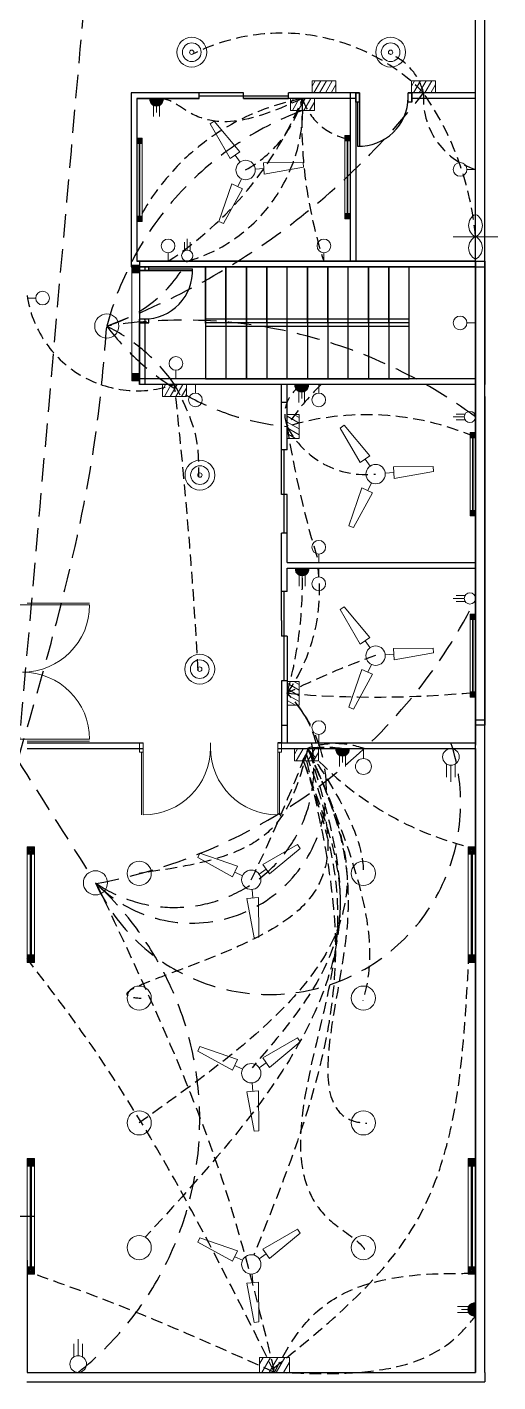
# Model space of a CAD drawing. Header units: inches. Extents: x 35258 to 134537, y 25067 to 83300.
# Drawn here: x 69248 to 69500, y 37307 to 38033 of the extents above; entities that cross this region are included whole.
import ezdxf

# ---------------------------------------------------------------- set-up
doc = ezdxf.new("R2010")
doc.units = ezdxf.units.IN
doc.header["$LTSCALE"] = 5
doc.header["$MEASUREMENT"] = 0
doc.linetypes.add('HIDDEN', pattern=[0.375, 0.25, -0.125])
for name, color, linetype in [('belkuni', 7, 'Continuous'), ('DB WIRE', 2, 'Continuous'), ('door', 60, 'Continuous'), ('SB wires', 1, 'Continuous')]:
    doc.layers.add(name, color=color, linetype=linetype)
for name, color, linetype, lineweight in [('E. Fixture', 6, 'Continuous', 20), ('G-FIX', 4, 'Continuous', 9), ('HATCH', 251, 'Continuous', 5)]:
    doc.layers.add(name, color=color, linetype=linetype, lineweight=lineweight)

# ---------------------------------------------------------------- blocks, each defined once
blk = doc.blocks.new('S')
at = {"layer": 'E. Fixture'}
for p, q in [((27102.47, -3564.52), (27101.37, -3580.67)), ((27104.44, -3564.49), (27102.47, -3564.52)), ((27104.44, -3564.49), (27106.12, -3580.63)), ((27106.12, -3580.63), (27101.37, -3580.67)), ((27103.45, -3584.14), (27103.45, -3580.66)), ((27082.54, -3599.02), (27095.82, -3589.69)), ((27095.82, -3589.69), (27098.17, -3593.81)), ((27100.04, -3590.05), (27097.02, -3591.79)), ((27106.86, -3590.05), (27109.88, -3591.79)), ((27111.08, -3589.69), (27108.73, -3593.81)), ((27124.36, -3599.02), (27111.08, -3589.69)), ((27083.52, -3600.72), (27098.17, -3593.81)), ((27123.38, -3600.72), (27108.73, -3593.81)), ((27082.54, -3599.02), (27083.52, -3600.72)), ((27124.36, -3599.02), (27123.38, -3600.72))]:
    blk.add_line(p, q, dxfattribs=at)
blk.add_circle((27103.45, -3588.08), 3.94, dxfattribs=at)
blk = doc.blocks.new('oo')
at = {"layer": 'E. Fixture', "lineweight": 15}
for p, q in [((755.23, 589.1), (809.18, 589.1)), ((755.23, 589.03), (809.18, 589.03)), ((755.23, 588.97), (809.18, 588.97)), ((755.23, 588.9), (809.18, 588.9)), ((755.23, 588.77), (809.18, 588.77)), ((755.23, 588.63), (809.18, 588.63)), ((755.23, 588.57), (809.18, 588.57)), ((755.23, 588.5), (809.18, 588.5)), ((755.23, 588.43), (809.18, 588.43)), ((755.23, 588.43), (809.18, 588.43))]:
    blk.add_line(p, q, dxfattribs=at)
at = {"layer": 'E. Fixture', "color": 5, "lineweight": 15}
blk.add_lwpolyline([(751.23, 590.77), (813.18, 590.77), (813.18, 586.76), (751.23, 586.76), (751.23, 590.77)], dxfattribs=at)
at = {"layer": 'HATCH', "lineweight": 15}
for points in [[(751.23, 590.77), (755.23, 590.77), (755.23, 586.76), (751.23, 586.76)], [(751.56, 590.43), (754.89, 590.43), (754.89, 587.1), (751.56, 587.1)], [(751.89, 590.1), (754.56, 590.1), (754.56, 587.43), (751.89, 587.43)], [(752.23, 589.77), (754.23, 589.77), (754.23, 587.76), (752.23, 587.76)], [(752.56, 589.43), (753.89, 589.43), (753.89, 588.1), (752.56, 588.1)], [(752.89, 589.1), (753.56, 589.1), (753.56, 588.43), (752.89, 588.43)], [(813.18, 590.77), (809.18, 590.77), (809.18, 586.76), (813.18, 586.76)], [(812.85, 590.43), (809.51, 590.43), (809.51, 587.1), (812.85, 587.1)], [(812.52, 590.1), (809.85, 590.1), (809.85, 587.43), (812.52, 587.43)], [(812.18, 589.77), (810.18, 589.77), (810.18, 587.76), (812.18, 587.76)], [(811.85, 589.43), (810.52, 589.43), (810.52, 588.1), (811.85, 588.1)], [(811.52, 589.1), (810.85, 589.1), (810.85, 588.43), (811.52, 588.43)]]:
    blk.add_lwpolyline(points, close=True, dxfattribs=at)
blk = doc.blocks.new('05')
at = {"layer": 'E. Fixture'}
blk.add_hatch(color=256, dxfattribs=at).paths.add_polyline_path([(27124.32, -3822.56), (27124.32, -3814.56, 1.138442)])
for p, q in [((27124.32, -3822.56), (27124.32, -3814.56)), ((27122.65, -3816.83), (27113.67, -3816.83)), ((27122.65, -3820.28), (27113.67, -3820.28)), ((27122.65, -3818.56), (27115.97, -3818.56))]:
    blk.add_line(p, q, dxfattribs=at)
blk.add_arc((27123.8, -3818.56), 4.03, 82.59172, 277.40828, dxfattribs=at)
blk = doc.blocks.new('14')
at = {"layer": 'E. Fixture'}
for p, q in [((26233.99, -3909.11), (26233.99, -3891.11)), ((26224.99, -3900.11), (26242.99, -3900.11))]:
    blk.add_line(p, q, dxfattribs=at)
for centre, start, end in [((26229.49, -3902.36), 26.564, 153.436), ((26238.49, -3902.36), 26.564, 153.436), ((26229.49, -3897.86), 206.564, 333.436), ((26238.49, -3897.86), 206.564, 333.436)]:
    blk.add_arc(centre, 5.03, start, end, dxfattribs=at)
blk = doc.blocks.new('L4')
at = {"layer": 'E. Fixture'}
for radius in [8, 8, 5, 1.17]:
    blk.add_circle((39232.56, 28184.17), radius, dxfattribs=at)

msp = doc.modelspace()

# ---------------------------------------------------------------- hatches: boundary and pattern name
at = {"layer": 'E. Fixture', "lineweight": 5}
h = msp.add_hatch(dxfattribs=at)
h.set_pattern_fill('ANSI31', color=256, scale=21.33513, angle=15, style=0)
h.set_pattern_definition([(60, (12735.0463, 43948.6333), (-2.30959554, 1.3334456), [])])
h.paths.add_polyline_path([(69400.29, 37998), (69413.09, 37998), (69413.09, 38004.4), (69400.29, 38004.4)])
h = msp.add_hatch(dxfattribs=at)
h.set_pattern_fill('ANSI31', color=256, scale=21.33513, angle=15, style=0)
h.set_pattern_definition([(60, (12788.403, 43948.6333), (-2.30959554, 1.3334456), [])])
h.paths.add_polyline_path([(69453.64, 37998), (69466.45, 37998), (69466.45, 38004.4), (69453.64, 38004.4)])
h = msp.add_hatch(dxfattribs=at)
h.set_pattern_fill('ANSI31', color=256, scale=21.33513, angle=15, style=0)
h.set_pattern_definition([(60, (12723.5432, 43939.177), (-2.30959554, 1.3334456), [])])
h.paths.add_polyline_path([(69388.78, 37988.54), (69401.59, 37988.54), (69401.59, 37994.94), (69388.78, 37994.94)])
h = msp.add_hatch(dxfattribs=at)
h.set_pattern_fill('ANSI31', color=256, scale=21.33513, angle=15, style=0)
h.set_pattern_definition([(60, (12654.9865, 43786.0285), (-2.30959554, 1.3334456), [])])
h.paths.add_polyline_path([(69320.23, 37835.4), (69333.03, 37835.4), (69333.03, 37841.8), (69320.23, 37841.8)])
h = msp.add_hatch(dxfattribs=at)
h.set_pattern_fill('ANSI31', color=256, scale=21.33513, angle=-75, style=0)
h.set_pattern_definition([(330, (75337.5577, 94490.9604), (1.3334456, 2.30959554), [])])
h.paths.add_polyline_path([(69386.93, 37825.72), (69386.93, 37812.92), (69393.33, 37812.92), (69393.33, 37825.72)])
h = msp.add_hatch(dxfattribs=at)
h.set_pattern_fill('ANSI31', color=256, scale=21.33513, angle=-75, style=0)
h.set_pattern_definition([(330, (75337.5577, 94347.9736), (1.3334456, 2.30959554), [])])
h.paths.add_polyline_path([(69386.93, 37682.73), (69386.93, 37669.93), (69393.33, 37669.93), (69393.33, 37682.73)])
h = msp.add_hatch(dxfattribs=at)
h.set_pattern_fill('ANSI31', color=256, scale=21.33513, angle=15, style=0)
h.set_pattern_definition([(60, (12725.6334, 43590.7967), (-2.30959554, 1.3334456), [])])
h.paths.add_polyline_path([(69390.87, 37640.16), (69403.68, 37640.16), (69403.68, 37646.56), (69390.87, 37646.56)])
h = msp.add_hatch(dxfattribs=at)
h.set_pattern_fill('ANSI31', color=256, scale=26.668912, angle=15, style=0)
h.set_pattern_definition([(60, (-1459.3537, 44750.774), (-2.88699442, 1.666807), [])])
h.paths.add_polyline_path([(69372.2, 37312.48), (69388.2, 37312.48), (69388.2, 37320.48), (69372.2, 37320.48)])

# ---------------------------------------------------------------- linework, layer by layer
for p, q in [((69487.84, 37912.48), (69487.84, 38212.47)), ((69492.84, 37912.48), (69492.84, 38212.47)), ((69487.84, 37912.48), (69487.84, 38199.17)), ((69363.57, 37998), (69303.43, 37998)), ((69303.43, 37998), (69303.43, 37904.8)), ((69363.57, 37998), (69303.43, 37998)), ((69303.43, 37998), (69303.43, 37904.8)), ((69339.85, 37995), (69306.43, 37995)), ((69306.43, 37995), (69306.43, 37907.8)), ((69339.85, 37995), (69306.43, 37995)), ((69306.43, 37995), (69339.85, 37995)), ((69339.85, 37995), (69306.43, 37995)), ((69306.43, 37995), (69306.43, 37907.8)), ((69339.85, 37995), (69306.43, 37995)), ((69306.43, 37995), (69339.85, 37995)), ((69339.85, 37995), (69339.85, 37998)), ((69339.85, 37995), (69339.85, 37998)), ((69339.85, 37996.5), (69363.57, 37996.5)), ((69339.85, 37996.5), (69363.57, 37996.5)), ((69363.57, 37995), (69363.57, 37998)), ((69363.57, 37995), (69363.57, 37998)), ((69363.57, 37996.5), (69387.66, 37996.5)), ((69363.57, 37996.5), (69387.66, 37996.5)), ((69423.71, 37995), (69363.57, 37995)), ((69420.71, 37995), (69363.57, 37995)), ((69363.57, 37995), (69387.66, 37995)), ((69387.66, 37995), (69363.57, 37995)), ((69423.71, 37995), (69363.57, 37995)), ((69420.71, 37995), (69363.57, 37995)), ((69363.57, 37995), (69387.66, 37995)), ((69387.66, 37995), (69363.57, 37995)), ((69425.71, 37998), (69387.66, 37998)), ((69387.66, 37995), (69387.66, 37998)), ((69425.71, 37998), (69387.66, 37998)), ((69387.66, 37995), (69387.66, 37998)), ((69420.71, 37998), (69420.71, 37907.8)), ((69420.71, 37998), (69420.71, 37907.8)), ((69423.71, 37998), (69423.71, 37907.8)), ((69423.71, 37998), (69423.71, 37907.8)), ((69487.84, 37998), (69451.71, 37998)), ((69487.84, 37998), (69451.71, 37998)), ((69451.71, 37995), (69451.71, 37995)), ((69451.71, 37995), (69451.71, 37995)), ((69487.84, 37995), (69453.71, 37995)), ((69487.84, 37995), (69453.71, 37995)), ((69420.71, 37907.8), (69306.43, 37907.8)), ((69306.43, 37907.8), (69492.84, 37907.8)), ((69420.71, 37907.8), (69306.43, 37907.8)), ((69307.84, 37907.8), (69307.84, 37841.8)), ((69307.84, 37907.8), (69487.84, 37907.8)), ((69487.84, 37907.8), (69392.46, 37907.8)), ((69423.71, 37907.8), (69487.84, 37907.8)), ((69487.84, 37752.79), (69487.84, 37912.48)), ((69487.84, 37907.8), (69492.84, 37907.8)), ((69487.84, 37907.8), (69487.84, 37841.8)), ((69487.84, 37907.8), (69492.84, 37907.8)), ((69492.84, 37312.48), (69492.84, 37912.48)), ((69492.84, 37907.8), (69492.84, 37904.8)), ((69303.43, 37904.8), (69387.48, 37904.8)), ((69392.64, 37904.8), (69303.43, 37904.8)), ((69392.64, 37904.8), (69303.43, 37904.8)), ((69303.43, 37904.8), (69492.84, 37904.8)), ((69303.43, 37904.8), (69387.48, 37904.8)), ((69392.64, 37904.8), (69303.43, 37904.8)), ((69392.64, 37904.8), (69303.43, 37904.8)), ((69307.84, 37904.8), (69487.84, 37904.8)), ((69307.84, 37902.8), (69307.84, 37904.8)), ((69307.84, 37904.8), (69307.84, 37902.8)), ((69307.84, 37904.8), (69307.84, 37902.8)), ((69310.84, 37902.8), (69310.84, 37904.8)), ((69452.39, 37904.8), (69343.3, 37904.8)), ((69343.3, 37904.8), (69343.3, 37844.8)), ((69343.3, 37874.8), (69343.3, 37904.8)), ((69343.3, 37904.8), (69343.3, 37844.8)), ((69354.21, 37874.8), (69354.21, 37904.8)), ((69354.21, 37904.8), (69354.21, 37844.8)), ((69365.12, 37874.8), (69365.12, 37904.8)), ((69365.12, 37904.8), (69365.12, 37844.8)), ((69365.12, 37844.8), (69365.12, 37904.8)), ((69376.03, 37874.8), (69376.03, 37904.8)), ((69376.03, 37904.8), (69376.03, 37844.8)), ((69386.94, 37844.8), (69386.94, 37904.8)), ((69487.84, 37904.8), (69392.64, 37904.8)), ((69487.54, 37904.8), (69394.46, 37904.8)), ((69394.46, 37904.8), (69487.54, 37904.8)), ((69420.71, 37904.8), (69395.64, 37904.8)), ((69397.84, 37874.8), (69397.84, 37904.8)), ((69397.84, 37904.8), (69397.84, 37844.8)), ((69408.75, 37874.8), (69408.75, 37904.8)), ((69408.75, 37904.8), (69408.75, 37844.8)), ((69419.66, 37844.8), (69419.66, 37904.8)), ((69420.71, 37904.8), (69487.84, 37904.8)), ((69430.57, 37874.8), (69430.57, 37904.8)), ((69430.57, 37904.8), (69430.57, 37844.8)), ((69441.48, 37874.8), (69441.48, 37904.8)), ((69441.48, 37904.8), (69441.48, 37844.8)), ((69452.39, 37844.8), (69452.39, 37904.8)), ((69487.84, 37904.8), (69492.84, 37904.8)), ((69487.84, 37904.8), (69492.84, 37904.8)), ((69492.84, 37904.8), (69492.84, 37841.8)), ((69343.3, 37874.8), (69343.3, 37885.7)), ((69343.3, 37874.8), (69343.3, 37884.73)), ((69354.21, 37874.8), (69354.21, 37885.08)), ((69354.21, 37874.8), (69354.21, 37884.73)), ((69365.12, 37874.8), (69365.12, 37885.7)), ((69365.12, 37874.8), (69365.12, 37885.08)), ((69365.12, 37874.8), (69365.12, 37884.73)), ((69376.03, 37874.8), (69376.03, 37885.08)), ((69376.03, 37874.8), (69376.03, 37884.73)), ((69386.94, 37874.8), (69386.94, 37885.08)), ((69386.94, 37874.8), (69386.94, 37884.73)), ((69397.84, 37874.8), (69397.84, 37885.7)), ((69397.84, 37874.8), (69397.84, 37884.73)), ((69408.75, 37874.8), (69408.75, 37885.08)), ((69408.75, 37874.8), (69408.75, 37884.73)), ((69419.66, 37874.8), (69419.66, 37885.26)), ((69419.66, 37874.8), (69419.66, 37885.08)), ((69430.57, 37874.8), (69430.57, 37885.7)), ((69441.48, 37874.8), (69441.48, 37885.08)), ((69452.39, 37874.8), (69452.39, 37885.08)), ((69307.84, 37841.8), (69307.84, 37876.8)), ((69307.84, 37844.73), (69307.84, 37874.65)), ((69307.84, 37874.65), (69307.84, 37859.69)), ((69307.84, 37874.65), (69307.84, 37841.8)), ((69307.84, 37844.73), (69307.84, 37874.65)), ((69307.84, 37874.65), (69307.84, 37859.69)), ((69310.84, 37841.8), (69310.84, 37876.8)), ((69310.84, 37876.8), (69310.84, 37876.8)), ((69310.84, 37876.8), (69310.84, 37876.8)), ((69310.84, 37876.8), (69310.84, 37876.8)), ((69452.39, 37876.8), (69343.3, 37876.8)), ((69452.39, 37874.8), (69343.3, 37874.8)), ((69452.39, 37874.8), (69343.3, 37874.8)), ((69452.39, 37872.8), (69343.3, 37872.8)), ((69365.12, 37874.8), (69365.12, 37874.8)), ((69386.94, 37874.8), (69386.94, 37874.8)), ((69419.66, 37874.8), (69419.66, 37874.8)), ((69452.39, 37874.8), (69452.39, 37874.8)), ((69487.84, 37844.8), (69307.84, 37844.8)), ((69307.84, 37841.8), (69307.84, 37844.73)), ((69487.84, 37841.8), (69307.84, 37841.8)), ((69343.3, 37844.8), (69452.39, 37844.8)), ((69365.12, 37844.8), (69365.12, 37844.8)), ((69370.22, 37844.8), (69370.22, 37844.8)), ((69383.93, 37832.32), (69383.93, 37841.8)), ((69386.93, 37832.32), (69386.93, 37841.8)), ((69487.84, 37841.8), (69487.84, 37745.75)), ((69487.84, 37835.32), (69487.84, 37832.32)), ((69492.84, 37835.32), (69492.84, 37659.18)), ((69383.93, 37806.82), (69383.93, 37832.32)), ((69383.93, 37832.32), (69386.93, 37832.32)), ((69386.93, 37806.82), (69386.93, 37832.32)), ((69487.84, 37832.32), (69487.84, 37659.18)), ((69386.93, 37806.82), (69386.93, 37819.32)), ((69487.84, 37746.32), (69487.84, 37819.32)), ((69383.93, 37782.82), (69383.93, 37806.82)), ((69386.93, 37806.82), (69383.93, 37806.82)), ((69386.93, 37806.82), (69383.93, 37806.82)), ((69385.43, 37782.82), (69385.43, 37806.82)), ((69386.93, 37782.82), (69383.93, 37782.82)), ((69385.43, 37762.08), (69385.43, 37782.82)), ((69386.93, 37746.32), (69386.93, 37782.82)), ((69383.93, 37715.32), (69383.93, 37762.08)), ((69386.93, 37762.08), (69383.93, 37762.08)), ((69386.93, 37746.32), (69487.84, 37746.32)), ((69487.84, 37312.48), (69487.84, 37752.79)), ((69386.93, 37730.96), (69386.93, 37743.32)), ((69386.93, 37743.32), (69487.84, 37743.32)), ((69487.84, 37744.53), (69487.84, 37648.49)), ((69487.84, 37743.32), (69487.84, 37649.7)), ((69487.84, 37738.06), (69487.84, 37735.06)), ((69386.93, 37730.96), (69383.93, 37730.96)), ((69386.93, 37730.96), (69383.93, 37730.96)), ((69385.43, 37706.96), (69385.43, 37730.96)), ((69487.84, 37649.05), (69487.84, 37722.06)), ((69383.93, 37715.32), (69383.93, 37706.96)), ((69386.93, 37706.96), (69383.93, 37706.96)), ((69385.43, 37682.96), (69385.43, 37706.96)), ((69386.93, 37706.96), (69386.93, 37662.18)), ((69383.93, 37682.96), (69383.93, 37662.18)), ((69386.93, 37682.96), (69383.93, 37682.96)), ((69383.93, 37662.18), (69383.93, 37649.7)), ((69383.93, 37659.18), (69386.93, 37659.18)), ((69386.93, 37662.18), (69386.93, 37649.7)), ((69487.84, 37659.18), (69487.84, 37662.18)), ((69487.84, 37662.18), (69492.84, 37662.18)), ((69492.84, 37659.18), (69487.84, 37659.18)), ((69247.69, 37649.7), (69309.93, 37649.7)), ((69247.69, 37646.7), (69309.93, 37646.7)), ((69247.69, 37646.7), (69309.93, 37646.7)), ((69307.93, 37649.7), (69309.93, 37649.7)), ((69307.94, 37646.7), (69307.93, 37646.7)), ((69307.93, 37646.7), (69307.94, 37646.7)), ((69345.92, 37646.7), (69345.93, 37646.7)), ((69345.93, 37646.7), (69345.92, 37646.7)), ((69345.92, 37646.7), (69345.93, 37646.7)), ((69345.92, 37646.7), (69345.93, 37646.7)), ((69345.93, 37646.7), (69345.93, 37646.7)), ((69345.93, 37646.7), (69345.93, 37646.7)), ((69381.93, 37649.7), (69487.84, 37649.7)), ((69383.93, 37649.7), (69381.93, 37649.7)), ((69381.93, 37646.7), (69487.84, 37646.7)), ((69381.93, 37646.7), (69487.84, 37646.7)), ((69487.84, 37646.7), (69487.84, 37312.48)), ((69487.84, 37479.59), (69487.84, 37646.7)), ((69487.84, 37646.7), (69487.84, 37563.15)), ((69487.84, 37312.48), (69487.84, 37479.59)), ((69487.84, 37479.59), (69487.84, 37396.04)), ((69251.69, 37396.04), (69242.78, 37396.04)), ((69247.69, 37372.69), (69247.69, 37312.48)), ((69247.69, 37372.69), (69247.69, 37312.48)), ((69247.69, 37312.48), (69439.34, 37312.48)), ((69247.69, 37312.48), (69487.84, 37312.48)), ((69247.69, 37312.48), (69487.84, 37312.48)), ((69492.84, 37312.48), (69492.84, 37307.38)), ((69247.57, 37307.38), (69492.84, 37307.38))]:
    msp.add_line(p, q)
at = {"color": 1, "linetype": 'HIDDEN', "ltscale": 5}
for centre, radius, start, end in [((69430.46, 37990.59), 30.5, 14.07062, 66.95587), ((69425.48, 38004.68), 31.82, 197.81816, 258.31353), ((69403.5, 37825.82), 17.8, 119.41383, 201.41654), ((69494.33, 37749.62), 128.18, 134.01577, 146.92482), ((69349.04, 37636.34), 55.09, 14.04231, 46.5555), ((69412.91, 37604.03), 45.32, 70.32475, 110.18734), ((69407.16, 37584.41), 62.94, 81.79917, 99.03949)]:
    msp.add_arc(centre, radius, start, end, dxfattribs=at)
for p in [(69343.3, 37874.8), (69343.3, 37874.8), (69354.21, 37874.8), (69354.21, 37874.8), (69365.12, 37874.8), (69365.12, 37874.8), (69376.03, 37874.8), (69376.03, 37874.8), (69386.94, 37874.8), (69397.84, 37874.8), (69397.84, 37874.8), (69408.75, 37874.8), (69408.75, 37874.8), (69419.66, 37874.8), (69430.57, 37874.8), (69441.48, 37874.8)]:
    msp.add_point(p)
at = {"layer": 'belkuni'}
for p, q in [((69424.71, 37993), (69424.71, 37969.52)), ((69424.71, 37993), (69424.71, 37969.52)), ((69425.71, 37993), (69425.71, 37969.5)), ((69425.71, 37993), (69425.71, 37969.5)), ((69312.84, 37903.8), (69336.33, 37903.8)), ((69312.84, 37902.8), (69336.34, 37902.8))]:
    msp.add_line(p, q, dxfattribs=at)
for centre, start, end in [((69425.71, 37995.5), 267.79577, 0), ((69425.71, 37995.5), 267.79577, 0), ((69310.34, 37902.8), 270, 2.20423)]:
    msp.add_arc(centre, 26, start, end, dxfattribs=at)
at = {"layer": 'DB WIRE', "linetype": 'HIDDEN', "ltscale": 10}
for centre, radius, start, end in [((69154.95, 38234.72), 386.16, 290.52916, 322.19284), ((69454.43, 37829.46), 169.76, 110.42546, 165.10809), ((69269.1, 37943.64), 73.69, 286.77867, 330.89757), ((69331.2, 37613.9), 262.38, 53.34357, 98.95317), ((69245.79, 37784.76), 98.94, 35.20361, 63.21598), ((69399.31, 37955.15), 136.4, 216.99091, 264.78849), ((69233.56, 37854.5), 284.7, 280.33887, 333.04121), ((69335.79, 37625.38), 72.19, 224.49665, 44.89819), ((69326.64, 37636.28), 74.67, 235.45281, 10.35315), ((69377.46, 37617.42), 102.46, 204.59122, 18.36701), ((69167.41, 37447.58), 172.74, 308.54875, 47.41977)]:
    msp.add_arc(centre, radius, start, end, dxfattribs=at)
for points in [[(69242.69, 37640.36), (69280.94, 38075.86)], [(69242.69, 37640.36), (69285.72, 37824.7), (69290.37, 37873.08)], [(69242.69, 37640.36), (69280.82, 37580.25)]]:
    msp.add_spline(points, degree=3, dxfattribs=at)
at = {"layer": 'DB WIRE', "linetype": 'HIDDEN', "ltscale": 5}
msp.add_spline([(69284.88, 37574.2), (69353.73, 37410.85), (69380.2, 37312.48)], degree=3, dxfattribs=at)
at = {"layer": 'door'}
for p, q in [((69425.71, 37993), (69425.71, 37998)), ((69425.71, 37993), (69425.71, 37998)), ((69453.71, 37993), (69453.71, 37998)), ((69453.71, 37993), (69453.71, 37998)), ((69312.84, 37902.8), (69307.84, 37902.8)), ((69312.84, 37874.8), (69307.84, 37874.8))]:
    msp.add_line(p, q, dxfattribs=at)
for points in [[(69425.71, 37993), (69423.71, 37993), (69423.71, 37998), (69425.71, 37998)], [(69425.71, 37993), (69423.71, 37993), (69423.71, 37998), (69425.71, 37998)], [(69453.71, 37993), (69451.71, 37993), (69451.71, 37998), (69453.71, 37998)], [(69453.71, 37993), (69451.71, 37993), (69451.71, 37998), (69453.71, 37998)], [(69312.84, 37902.8), (69312.84, 37904.8), (69307.84, 37904.8), (69307.84, 37902.8)], [(69312.84, 37874.8), (69312.84, 37876.8), (69307.84, 37876.8), (69307.84, 37874.8)]]:
    msp.add_lwpolyline(points, close=True, dxfattribs=at)
at = {"layer": 'E. Fixture', "lineweight": 5}
for p, q in [((69483.25, 37957.03), (69487.84, 37957.03)), ((69487.84, 37955.64), (69487.84, 37958.42)), ((69331.93, 37913.41), (69331.93, 37918.12)), ((69333.48, 37913.81), (69333.48, 37919.76)), ((69335.04, 37913.41), (69335.04, 37918.12)), ((69321.82, 37907.8), (69324.61, 37907.8)), ((69323.22, 37912.39), (69323.22, 37907.8)), ((69405.25, 37907.8), (69408.04, 37907.8)), ((69406.64, 37912.39), (69406.64, 37907.8)), ((69397.03, 37904.8), (69394.25, 37904.8)), ((69252.28, 37888.06), (69247.69, 37888.06)), ((69483.25, 37874.8), (69487.84, 37874.8)), ((69487.84, 37873.41), (69487.84, 37876.19)), ((69327.4, 37849.39), (69327.4, 37844.8)), ((69326.01, 37844.8), (69328.79, 37844.8)), ((69339.22, 37841.8), (69336.44, 37841.8)), ((69337.83, 37837.21), (69337.83, 37841.8)), ((69405.27, 37841.8), (69402.49, 37841.8)), ((69403.88, 37837.21), (69403.88, 37841.8)), ((69481.83, 37824.39), (69475.88, 37824.39)), ((69482.23, 37825.94), (69477.52, 37825.94)), ((69482.23, 37822.84), (69477.52, 37822.84)), ((69402.49, 37746.32), (69405.27, 37746.32)), ((69403.88, 37750.91), (69403.88, 37746.32)), ((69405.27, 37743.32), (69402.49, 37743.32)), ((69403.88, 37738.73), (69403.88, 37743.32)), ((69481.83, 37727.13), (69475.88, 37727.13)), ((69482.23, 37728.68), (69477.52, 37728.68)), ((69482.23, 37725.57), (69477.52, 37725.57)), ((69403.88, 37654.29), (69403.88, 37649.7)), ((69402.49, 37649.7), (69405.27, 37649.7)), ((69426.19, 37646.7), (69429.42, 37646.7)), ((69427.81, 37641.37), (69427.81, 37646.7)), ((69472.4, 37638.38), (69472.4, 37631.4)), ((69474.7, 37637.79), (69474.7, 37628.98)), ((69477, 37638.38), (69477, 37631.4)), ((69272.76, 37320.8), (69272.76, 37327.78)), ((69275.06, 37321.4), (69275.06, 37330.21)), ((69277.36, 37320.8), (69277.36, 37327.78))]:
    msp.add_line(p, q, dxfattribs=at)
for points in [[(69400.29, 38004.4), (69413.09, 38004.4), (69413.09, 37998), (69400.29, 37998)], [(69453.64, 38004.4), (69466.45, 38004.4), (69466.45, 37998), (69453.64, 37998)], [(69388.78, 37994.94), (69401.59, 37994.94), (69401.59, 37988.54), (69388.78, 37988.54)], [(69320.23, 37841.8), (69333.03, 37841.8), (69333.03, 37835.4), (69320.23, 37835.4)], [(69393.33, 37825.72), (69393.33, 37812.92), (69386.93, 37812.92), (69386.93, 37825.72)], [(69393.33, 37682.73), (69393.33, 37669.93), (69386.93, 37669.93), (69386.93, 37682.73)], [(69390.87, 37646.56), (69403.68, 37646.56), (69403.68, 37640.16), (69390.87, 37640.16)], [(69372.2, 37320.48), (69388.2, 37320.48), (69388.2, 37312.48), (69372.2, 37312.48)]]:
    msp.add_lwpolyline(points, close=True, dxfattribs=at)
at = {"layer": 'E. Fixture', "color": 5, "lineweight": 5}
msp.add_lwpolyline([(69307.84, 37905.63), (69307.84, 37843.68), (69303.84, 37843.68), (69303.84, 37905.63), (69307.84, 37905.63)], dxfattribs=at)
at = {"layer": 'E. Fixture', "lineweight": 5}
for centre, radius in [((69479.58, 37957.03), 3.67), ((69323.22, 37916.06), 3.67), ((69333.48, 37910.81), 3.01), ((69406.64, 37916.06), 3.67), ((69255.95, 37888.06), 3.67), ((69479.58, 37874.8), 3.67), ((69327.4, 37853.06), 3.67), ((69337.83, 37833.53), 3.67), ((69403.88, 37833.53), 3.67), ((69484.84, 37824.39), 3.01), ((69403.88, 37754.58), 3.67), ((69403.88, 37735.05), 3.67), ((69484.84, 37727.13), 3.01), ((69403.88, 37657.97), 3.67), ((69474.7, 37642.25), 4.46), ((69427.81, 37637.1), 4.27), ((69307.73, 37579.86), 6.48), ((69427.81, 37579.86), 6.48), ((69307.73, 37513.02), 6.48), ((69427.81, 37513.02), 6.48), ((69307.73, 37446.17), 6.48), ((69427.81, 37446.17), 6.48), ((69307.73, 37379.33), 6.48), ((69427.81, 37379.33), 6.48), ((69275.06, 37316.94), 4.46)]:
    msp.add_circle(centre, radius, dxfattribs=at)
at = {"layer": 'E. Fixture', "color": 40, "lineweight": 5, "true_color": 0xf8d731}
for centre in [(69290.37, 37873.08), (69284.3, 37574.78)]:
    msp.add_circle(centre, 6.48, dxfattribs=at)
at = {"layer": 'G-FIX'}
for p, q in [((69247.69, 37724.7), (69281.19, 37724.7)), ((69242.69, 37723.7), (69281.19, 37723.7)), ((69242.69, 37651.7), (69281.19, 37651.7)), ((69247.69, 37650.7), (69281.19, 37650.7)), ((69308.93, 37644.7), (69308.93, 37611.2)), ((69309.93, 37649.7), (69309.93, 37611.2)), ((69309.93, 37644.7), (69309.93, 37649.7)), ((69345.93, 37649.7), (69345.93, 37646.7)), ((69345.93, 37649.7), (69345.93, 37646.7)), ((69381.93, 37649.7), (69381.93, 37611.2)), ((69381.93, 37644.7), (69381.93, 37649.7)), ((69382.93, 37644.7), (69382.93, 37611.2))]:
    msp.add_line(p, q, dxfattribs=at)
for points in [[(69307.93, 37649.7), (69309.93, 37649.7), (69309.93, 37644.7), (69307.93, 37644.7)], [(69383.93, 37649.7), (69381.93, 37649.7), (69381.93, 37644.7), (69383.93, 37644.7)]]:
    msp.add_lwpolyline(points, close=True, dxfattribs=at)
for points in [[(69345.93, 37646.7), (69345.93, 37649.7)], [(69345.93, 37649.7), (69345.93, 37646.7)], [(69345.93, 37646.7), (69345.93, 37649.7)], [(69345.93, 37649.7), (69345.93, 37646.7)]]:
    msp.add_lwpolyline(points, dxfattribs=at)
for centre, start, end in [((69245.19, 37723.7), 270, 0), ((69245.19, 37651.7), 0, 90), ((69309.93, 37647.2), 270, 0), ((69381.93, 37647.2), 180, 270)]:
    msp.add_arc(centre, 36, start, end, dxfattribs=at)
at = {"layer": 'HATCH', "lineweight": 5}
for points in [[(69307.84, 37905.63), (69307.84, 37901.63), (69303.84, 37901.63), (69303.84, 37905.63)], [(69307.51, 37905.3), (69307.51, 37901.96), (69304.18, 37901.96), (69304.18, 37905.3)], [(69307.18, 37904.96), (69307.18, 37902.3), (69304.51, 37902.3), (69304.51, 37904.96)], [(69306.84, 37904.63), (69306.84, 37902.63), (69304.84, 37902.63), (69304.84, 37904.63)], [(69306.51, 37904.3), (69306.51, 37902.96), (69305.18, 37902.96), (69305.18, 37904.3)], [(69306.18, 37903.96), (69306.18, 37903.3), (69305.51, 37903.3), (69305.51, 37903.96)], [(69307.84, 37843.68), (69307.84, 37847.68), (69303.84, 37847.68), (69303.84, 37843.68)], [(69307.51, 37844.01), (69307.51, 37847.34), (69304.18, 37847.34), (69304.18, 37844.01)], [(69307.18, 37844.34), (69307.18, 37847.01), (69304.51, 37847.01), (69304.51, 37844.34)], [(69306.84, 37844.68), (69306.84, 37846.68), (69304.84, 37846.68), (69304.84, 37844.68)], [(69306.51, 37845.01), (69306.51, 37846.34), (69305.18, 37846.34), (69305.18, 37845.01)], [(69306.18, 37845.34), (69306.18, 37846.01), (69305.51, 37846.01), (69305.51, 37845.34)]]:
    msp.add_lwpolyline(points, close=True, dxfattribs=at)
at = {"layer": 'SB wires', "linetype": 'HIDDEN', "ltscale": 5}
for centre, radius, start, end in [((69383.98, 37923.67), 106.35, 44.34023, 116.66342), ((69418.43, 37871.65), 125.46, 100.67775, 152.25856), ((69217.18, 38068.66), 192.66, 303.39213, 337.50585), ((69309.89, 37989.92), 85.45, 286.03187, 3.37203), ((69334, 38012.45), 63.64, 298.8684, 344.03748), ((69631.42, 37981.68), 236.6, 176.78584, 198.19571), ((69499.44, 37994.81), 39.52, 175.37134, 252.94404), ((69328.45, 37906.98), 160, 5.00543, 34.67013), ((69306.84, 37898.23), 59.81, 188.44725, 289.31949), ((66390.96, 37520.74), 2953.17, 3.25482, 6.24124), ((69429.41, 37678.8), 146.8, 66.74804, 106.82224), ((69429.22, 37841.04), 47.55, 207.1866, 276.20139), ((69900.81, 37900.17), 520.2, 188.9417, 197.20332), ((69177.64, 37735.51), 217.49, 344.21123, 2.05697), ((69309.05, 37731.19), 95.26, 324.83823, 7.313), ((69560.56, 37334.02), 383.83, 109.19555, 116.89563), ((69434.41, 38235.85), 561.53, 265.14911, 275.43593), ((68450.38, 38015.24), 1016.94, 334.43659, 338.75229), ((69526.59, 37761.13), 172.39, 221.58849, 255.64308)]:
    msp.add_arc(centre, radius, start, end, dxfattribs=at)
for points in [[(69395.19, 37994.94), (69334.75, 37987.46), (69316.99, 37994.53), (69316.23, 37994.29)], [(69326.63, 37841.8), (69338.5, 37811.34), (69339.46, 37792.39)], [(69398.13, 37646.56), (69382.02, 37607.57), (69307.73, 37579.86)], [(69398.97, 37644.88), (69419.03, 37578.03), (69307.73, 37446.17)], [(69398.97, 37644.88), (69415.38, 37564.79), (69310.98, 37384.93)], [(69398.05, 37646.26), (69419.06, 37551.71), (69427.81, 37446.17), (69429.71, 37446.05)], [(69398.05, 37646.26), (69418.68, 37612.14), (69427.81, 37579.86), (69427.81, 37579.45)], [(69398.19, 37646.7), (69422.59, 37583.7), (69427.81, 37513.02), (69427.43, 37511.8)], [(69397.28, 37643.36), (69389.39, 37557.03), (69307.73, 37513.02), (69308.76, 37512.94)], [(69395.62, 37640.16), (69414.14, 37550.44), (69368.22, 37475.74)], [(69397.28, 37640.16), (69412.8, 37539.1), (69369.1, 37375.37)], [(69396.02, 37639.1), (69413.76, 37549.45), (69411.44, 37392.69), (69427.81, 37379.33), (69429.7, 37376.88)], [(69380.2, 37312.48), (69278.79, 37492.5), (69247.69, 37534.17)], [(69379.29, 37314.31), (69455.49, 37391.94), (69484.18, 37532.5)], [(69380.2, 37312.48), (69285.53, 37352.75), (69251.69, 37365.06)], [(69380.2, 37312.48), (69470.55, 37365.42), (69486.51, 37367.73), (69486.4, 37367.79)], [(69380.2, 37312.48), (69479.27, 37332.95), (69487.84, 37342.58)]]:
    msp.add_spline(points, degree=3, dxfattribs=at)

# ---------------------------------------------------------------- block references
at = {"lineweight": 5, "xscale": 0.7200000000000001, "yscale": 0.7200000000000001, "zscale": 0.7200000000000001, "rotation": 90}
for p in [(69731.78, 37388.21), (69843.18, 37389.71), (69910.32, 37230.59), (69910.32, 37133.32)]:
    msp.add_blockref('oo', p, dxfattribs=at)
at = {"lineweight": 5, "rotation": 270}
for p in [(68660.92, 38345.35), (68897.08, 38345.35), (68660.92, 38178.24), (68897.08, 38178.24)]:
    msp.add_blockref('oo', p, dxfattribs=at)
at = {"layer": 'E. Fixture', "lineweight": 5}
for p in [(30103.32, 9835.64), (30209.84, 9835.64), (30107.7, 9609.07), (30107.6, 9505.09)]:
    msp.add_blockref('L4', p, dxfattribs=at)
for name, p, xscale, yscale, zscale, rotation in [('05', (65879.99, 13581.06), 0.9000757838413848, 0.9000757838413848, 0.9000757838413848, 90), ('S', (99764.04, 18619.19), 1.317800955128273, 1.317800955128273, 1.317800955128273, 155.0800922591944), ('14', (74688.43, 72902.55), 1.333445605687302, 1.333445605687302, 1.333445605687302, 270), ('05', (65957.76, 13427.85), 0.9000757838413848, 0.9000757838413848, 0.9000757838413848, 90), ('S', (99833.67, 18456.25), 1.317800955128273, 1.317800955128273, 1.317800955128273, 155.0800922591944), ('05', (65958, 13329.37), 0.9000757838413848, 0.9000757838413848, 0.9000757838413848, 90), ('S', (99833.67, 18358.98), 1.317800955128273, 1.317800955128273, 1.317800955128273, 155.0800922591944), ('05', (65979.64, 13232.76), 0.9000757838413848, 0.9000757838413848, 0.9000757838413848, 90), ('S', (50030.24, 7177.11), 1.317800955128273, 1.317800955128273, 1.317800955128273, 65.08009225919442), ('S', (50030.24, 7073.44), 1.317800955128273, 1.317800955128273, 1.317800955128273, 65.08009225919442), ('S', (50030.24, 6971.04), 1.317800955128273, 1.317800955128273, 1.317800955128273, 65.08009225919442)]:
    msp.add_blockref(name, p, dxfattribs=dict(at, xscale=xscale, yscale=yscale, zscale=zscale, rotation=rotation))
at = {"layer": 'E. Fixture', "lineweight": 5, "xscale": 0.9000757838413848, "yscale": 0.9000757838413848, "zscale": 0.9000757838413848}
msp.add_blockref('05', (45073.9, 40783.17), dxfattribs=at)

doc.saveas('drawing.dxf')
